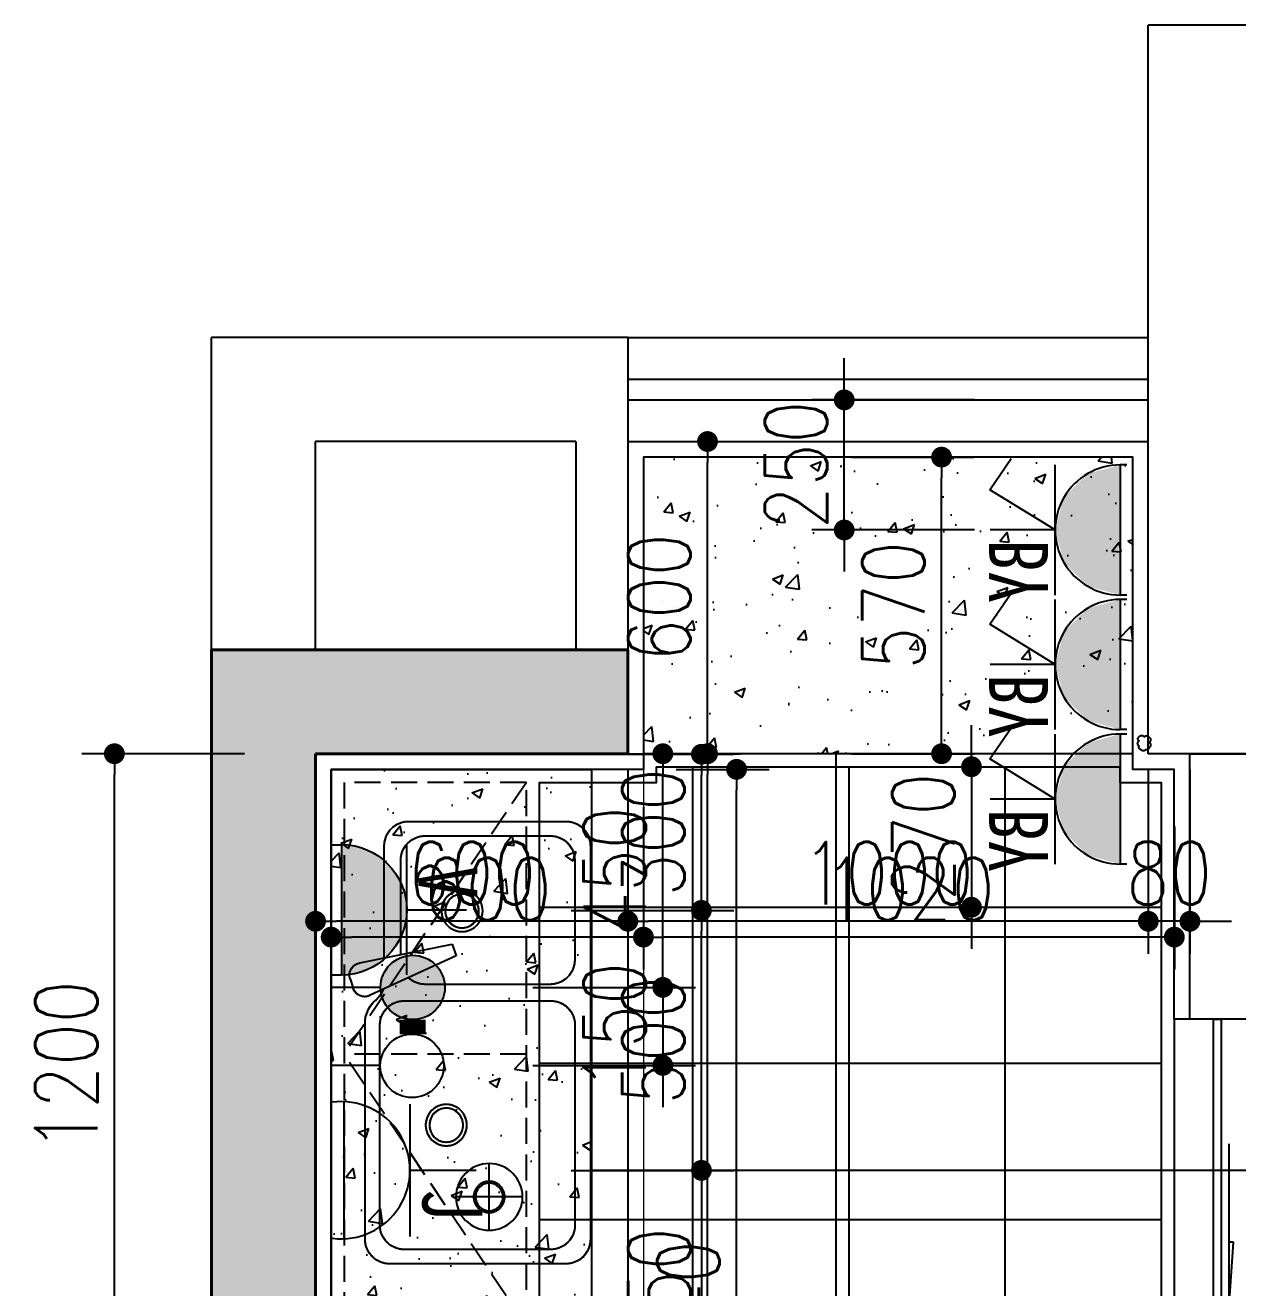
# Model space of a CAD drawing. Header units: inches. Extents: x -2597087 to 134135, y -662679 to 20000.
# Drawn here: x 5760 to 8090, y -33628 to -31202 of the extents above; entities that cross this region are included whole.
import ezdxf
from ezdxf.enums import TextEntityAlignment as Align

# ---------------------------------------------------------------- set-up
doc = ezdxf.new("R2010")
doc.units = ezdxf.units.IN
doc.header["$LTSCALE"] = 100
doc.header["$MEASUREMENT"] = 0
for name, pattern in [('$0$DASH', [0.35, 0.25, -0.1]), ('CENTER', [50.8, 31.75, -6.35, 6.35, -6.35]), ('DASH', [0.35, 0.25, -0.1])]:
    doc.linetypes.add(name, pattern=pattern)
doc.layers.get('0').update_dxf_attribs({"linetype": 'CONTINUOUS'})
doc.layers.get('Defpoints').update_dxf_attribs({"linetype": 'CONTINUOUS'})
for name, color, linetype in [('-04给水图层', 142, 'CENTER'), ('006地漏', 146, 'CONTINUOUS'), ('DOOR', 4, 'CONTINUOUS'), ('EQUIP-动力', 3, 'CONTINUOUS'), ('EQUIP-动力-DIM', 3, 'CONTINUOUS'), ('floor', 8, 'CONTINUOUS'), ('FUR-DIM', 3, 'CONTINUOUS'), ('PUB_HATCH', 8, 'CONTINUOUS'), ('RC', 1, 'CONTINUOUS'), ('RC-dim', 3, 'CONTINUOUS'), ('WALL', 7, 'CONTINUOUS'), ('wall-dim', 3, 'CONTINUOUS'), ('WALL-FSL', 1, 'CONTINUOUS'), ('WINDOW', 4, 'CONTINUOUS')]:
    doc.layers.add(name, color=color, linetype=linetype)
doc.layers.add('COLUMN', color=30, linetype='CONTINUOUS', lineweight=40)
doc.layers.add('KBF', color=1, linetype='CONTINUOUS', lineweight=0)
doc.styles.add('_TCH_LABEL', font='COMPLEX', dxfattribs={"bigfont": 'GBCBIG'})
doc.styles.get("Standard").update_dxf_attribs({"font": 'txt.shx', "width": 0.8, "bigfont": 'GBCBIG.shx'})
doc.styles.add('宋体', font='', dxfattribs={"width": 0.8})
doc.styles.get('宋体').set_extended_font_data('SimSun')
doc.dimstyles.new('50', dxfattribs={"dimscale": 50, "dimtxt": 2.4, "dimasz": 0.8, "dimexe": 1.25, "dimexo": 0.6, "dimgap": 0.65, "dimtad": 1, "dimdec": 0, "dimdsep": 46, "dimtxsty": 'Standard', "dimblk1": 'DOT', "dimblk2": 'DOT', "dimsah": 1, "dimcen": 2.5, "dimclrd": 3, "dimclre": 3, "dimclrt": 3, "dimadec": 0, "dimazin": 0, "dimtfac": 1, "dimtdec": 0, "dimtix": 1, "dimtmove": 2, "dimatfit": 0, "dimldrblk": 'DOT', "dimfxl": 5, "dimfxlon": 1, "dimarcsym": 0})
pattern_1 = [(50, (0, 0), (215.17805, -18.8256), [22.5, -247.5]), (355, (0, 0), (-41.6254, 225.6576), [18, -198]), (100.45144, (17.93, -1.57), (173.5527, 206.832), [19.122, -210.3426]), (46.1842, (0, 60), (320.1724, -49.6558), [33.75, -371.25]), (96.6356, (26.68, 55.86), (280.3986, 292.2356), [28.683, -315.514]), (351.1842, (0, 60), (280.3986, 292.2356), [27, -297]), (21, (30, 45), (179.0721, -120.7857), [22.5, -247.5]), (326, (30, 45), (72.9946, 217.545), [18, -198]), (71.45144, (44.92, 34.93), (252.0667, 96.7593), [19.122, -210.3426]), (37.5, (0, 0), (3.64796, 99.86816), [0, -195.6, 0, -201, 0, -198.75]), (7.5, (0, 0), (78.92086, 118.3235), [0, -114.6, 0, -191.1, 0, -75.75]), (327.5, (-66.9, 0), (160.14673, -6.76646), [0, -75, 0, -234, 0, -310.5]), (317.5, (-96.9, 0), (174.95585, 30.0315), [0, -97.5, 0, -155.4, 0, -220.5])]

# ---------------------------------------------------------------- blocks, each defined once
blk = doc.blocks.new('9#BZCcolumn')
at = {"layer": 'PUB_HATCH'}
blk.add_hatch(color=256, dxfattribs=at).paths.add_polyline_path([(262134.7, -25840.9), (262134.7, -23540.9), (261334.7, -23540.9), (261334.7, -23740.9), (261934.7, -23740.9), (261934.7, -25840.9)])
at = {"layer": 'COLUMN'}
for p, q in [((262134.7, -23540.9), (261334.7, -23540.9)), ((261334.7, -23540.9), (261334.7, -23740.9)), ((262134.7, -25840.9), (262134.7, -23540.9)), ((261334.7, -23740.9), (261934.7, -23740.9)), ((261934.7, -23740.9), (261934.7, -25840.9))]:
    blk.add_line(p, q, dxfattribs=at)
blk = doc.blocks.new('$DorLib2D$00000131')
at = {"color": 0, "linetype": 'Continuous'}
for p, q in [((0.15, 0.125), (0.2319, 0.1973)), ((0.2319, 0.1973), (0.2319, 0.125)), ((-0.5, 0.125), (-0.5, 0)), ((0.0192, 0.125), (-0.5, 0.125)), ((0.0192, 0), (0.0192, 0.125)), ((0.35, 0.125), (0.15, 0.125)), ((-0.5, 0), (0.0192, 0)), ((-0.024, 0), (0.5, 0)), ((-0.024, -0.125), (-0.024, 0)), ((0.5, 0), (0.5, -0.125)), ((-0.35, -0.125), (-0.15, -0.125)), ((-0.2319, -0.1973), (-0.2319, -0.125)), ((-0.15, -0.125), (-0.2319, -0.1973)), ((0.5, -0.125), (-0.024, -0.125))]:
    blk.add_line(p, q, dxfattribs=at)
blk = doc.blocks.new('H型-110324$0$$plan$00001606')
at = {"color": 1}
for p, q in [((549.1, 357), (549.1, -439.1)), ((83.3, 120), (269.9, 157.9)), ((269.9, 157.9), (277.4, 134.4)), ((277.4, 134.4), (104.2, 54.6)), ((63.3, 88), (69.4, 69))]:
    blk.add_line(p, q, dxfattribs=at)
for points in [[(132.4, 130), (132.4, 357, -0.414214), (181.9, 406.5), (499.6, 406.5, -0.414214), (549.1, 357), (549.1, -439.1, -0.414214), (499.6, -488.6), (143.3, -488.6, -0.414214), (93.8, -439.1), (93.8, -437)], [(165.8, 136.8), (165.8, 327.7, -0.414214), (215.3, 377.2), (468, 377.2, -0.414214), (517.5, 327.7), (517.5, 126.3, -0.414214), (468, 76.8), (215.3, 76.8, -0.190405), (181.4, 90.2)], [(93.8, 4.3, -0.185833), (115.1, 45), (120.3, 50.4, 0.108336), (130.1, 66.5, 0.108336)], [(232.7, 43.6), (468.6, 43.6, -0.414214), (518.1, -5.9), (518.1, -410.1, -0.414214), (468.6, -459.6), (173.1, -459.6, -0.414214), (123.6, -410.1), (123.6, -5.9)], [(123.6, -5.9, -0.414214), (173.1, 43.6), (232.7, 43.6)]]:
    blk.add_lwpolyline(points, format="xyb", dxfattribs=at)
blk.add_lwpolyline([(93.8, -437), (93.8, 4.3)], dxfattribs=at)
at = {"color": 8}
for centre, radius in [((289.7, 225.3), 41.8), ((289.7, 225.3), 34.2), ((257.8, -208), 41.8), ((257.8, -208), 34.2)]:
    blk.add_circle(centre, radius, dxfattribs=at)
at = {"color": 1}
for centre, start, end in [((86.8, 95.6), 98.3259, 197.7882), ((92.9, 76.6), 197.7882, 297.2505)]:
    blk.add_arc(centre, 24.7, start, end, dxfattribs=at)
blk = doc.blocks.new('_Dot')
at = {"color": 0, "linetype": 'ByBlock', "lineweight": -2}
blk.add_line((-0.5, 0), (-1, 0), dxfattribs=at)
at = {"color": 0, "linetype": 'ByBlock', "const_width": 0.5}
blk.add_lwpolyline([(-0.25, 0, 1), (0.25, 0, 1)], format="xyb", close=True, dxfattribs=at)
blk = doc.blocks.new('*D1183')
at = {"layer": 'Defpoints', "color": 0, "transparency": 16777216}
for p in [(6980.6, -32632.1), (7126.8, -32632.1), (6917.9, -34772.1)]:
    blk.add_point(p, dxfattribs=at)
at = {"layer": 'FUR-DIM', "color": 3, "lineweight": -2, "transparency": 16777216}
for p, q in [((7010.6, -32632.1), (7189.3, -32632.1)), ((7126.8, -34732.1), (7126.8, -32672.1)), ((6947.9, -34772.1), (7189.3, -34772.1))]:
    blk.add_line(p, q, dxfattribs=at)
at = {"layer": 'FUR-DIM', "color": 3, "lineweight": -2, "transparency": 16777216, "xscale": 40, "yscale": 40, "zscale": 40}
for p, rotation in [((7126.8, -32632.1), 90), ((7126.8, -34772.1), 270)]:
    blk.add_blockref('_Dot', p, dxfattribs=dict(at, rotation=rotation))
at = {"layer": 'FUR-DIM', "color": 3, "transparency": 16777216, "insert": (7034.3, -33702.1), "char_height": 120, "attachment_point": 5, "rotation": 90}
blk.add_mtext('2140', dxfattribs=at)
blk = doc.blocks.new('*D1165')
at = {"layer": 'Defpoints', "color": 0, "transparency": 16777216}
for p in [(6947.9, -32712.2), (7967.9, -32712.2), (6947.9, -32954.5)]:
    blk.add_point(p, dxfattribs=at)
at = {"layer": 'FUR-DIM', "color": 3, "lineweight": -2, "transparency": 16777216}
for p, q in [((6947.9, -32742.2), (6947.9, -33017)), ((7967.9, -32742.2), (7967.9, -33017)), ((7927.9, -32954.5), (6987.9, -32954.5))]:
    blk.add_line(p, q, dxfattribs=at)
at = {"layer": 'FUR-DIM', "color": 3, "lineweight": -2, "transparency": 16777216, "xscale": 40, "yscale": 40, "zscale": 40, "rotation": 180}
blk.add_blockref('_Dot', (6947.9, -32954.5), dxfattribs=at)
at = {"layer": 'FUR-DIM', "color": 3, "lineweight": -2, "transparency": 16777216, "xscale": 40, "yscale": 40, "zscale": 40}
blk.add_blockref('_Dot', (7967.9, -32954.5), dxfattribs=at)
at = {"layer": 'FUR-DIM', "color": 3, "transparency": 16777216, "insert": (7457.9, -32862), "char_height": 120, "attachment_point": 5}
blk.add_mtext('1020', dxfattribs=at)
blk = doc.blocks.new('*D1185')
at = {"layer": 'Defpoints', "color": 0, "transparency": 16777216}
for p in [(6347.9, -32632.1), (6947.9, -32632.1), (6347.9, -32954.5)]:
    blk.add_point(p, dxfattribs=at)
at = {"layer": 'FUR-DIM', "color": 3, "lineweight": -2, "transparency": 16777216}
for p, q in [((6347.9, -32704.5), (6347.9, -33017)), ((6947.9, -32704.5), (6947.9, -33017)), ((6907.9, -32954.5), (6387.9, -32954.5))]:
    blk.add_line(p, q, dxfattribs=at)
at = {"layer": 'FUR-DIM', "color": 3, "lineweight": -2, "transparency": 16777216, "xscale": 40, "yscale": 40, "zscale": 40, "rotation": 180}
blk.add_blockref('_Dot', (6347.9, -32954.5), dxfattribs=at)
at = {"layer": 'FUR-DIM', "color": 3, "lineweight": -2, "transparency": 16777216, "xscale": 40, "yscale": 40, "zscale": 40}
blk.add_blockref('_Dot', (6947.9, -32954.5), dxfattribs=at)
at = {"layer": 'FUR-DIM', "color": 3, "transparency": 16777216, "insert": (6647.9, -32862), "char_height": 120, "attachment_point": 5}
blk.add_mtext('600', dxfattribs=at)
blk = doc.blocks.new('42aaaa')
at = {"color": 8, "ltscale": 5}
for p, q in [((1589473, -152719.3), (1589473, -154859.3)), ((1589545, -152866.3), (1589545, -153622.6)), ((1589810.3, -153055.4), (1589803.1, -153077.8)), ((1589987.6, -153091.4), (1589810.3, -153055.4)), ((1589803.1, -153077.8), (1589967.7, -153153.5)), ((1590006.6, -153121.8), (1590000.8, -153139.9))]:
    blk.add_line(p, q, dxfattribs=at)
for points in [[(1589940.9, -153082), (1589940.9, -152866.3, 0.414214), (1589893.9, -152819.3), (1589592.1, -152819.3, 0.414214), (1589545, -152866.3), (1589545, -153622.6, 0.414214), (1589592.1, -153669.6), (1589930.6, -153669.6, 0.414214), (1589977.6, -153622.6), (1589977.6, -153620.6)], [(1589909.2, -153075.5), (1589909.2, -152894.1, 0.414214), (1589862.2, -152847.1), (1589622.1, -152847.1, 0.414214), (1589575, -152894.1), (1589575, -153085.5, 0.414214), (1589622.1, -153132.5), (1589862.2, -153132.5, 0.190405), (1589894.4, -153119.8)], [(1589977.6, -153201.3, 0.185833), (1589957.4, -153162.7), (1589952.4, -153157.6, -0.108336), (1589943.1, -153142.2, -0.108336)], [(1589845.6, -153164), (1589621.5, -153164, 0.414214), (1589574.5, -153211), (1589574.5, -153595, 0.414214), (1589621.5, -153642.1), (1589902.3, -153642.1, 0.414214), (1589949.3, -153595), (1589949.3, -153211)], [(1589949.3, -153211, 0.414214), (1589902.3, -153164), (1589845.6, -153164)]]:
    blk.add_lwpolyline(points, format="xyb", dxfattribs=at)
blk.add_lwpolyline([(1589977.6, -153620.6), (1589977.6, -153201.3)], dxfattribs=at)
for centre, radius in [((1589791.5, -152991.4), 39.7), ((1589791.5, -152991.4), 32.5), ((1589821.8, -153403), 39.7), ((1589821.8, -153403), 32.5)]:
    blk.add_circle(centre, radius, dxfattribs=at)
for centre, start, end in [((1589984.2, -153114.7), 342.2118, 81.6741), ((1589978.4, -153132.7), 242.7495, 342.2118)]:
    blk.add_arc(centre, 23.5, start, end, dxfattribs=at)
blk = doc.blocks.new('A$C1AF7744E')
at = {"layer": 'EQUIP-动力'}
for p, q in [((0, 127), (78.7, 254.2)), ((0, 127), (0, 254)), ((78.7, 254.2), (139.4, 213.1)), ((-127, 127), (127, 127)), ((127, 0), (-127, 0)), ((-127, -12.7), (-127, 0)), ((127, -12.7), (127, 0))]:
    blk.add_line(p, q, dxfattribs=at)
blk.add_arc((0, 0), 127, 360, 180, dxfattribs=at)
for points in [[(0, 127), (0, 127), (-63.5, 110), (63.5, 110)], [(-63.5, 110), (63.5, 110), (-110, 63.5), (110, 63.5)], [(-110, 63.5), (110, 63.5), (-127, 0), (127, 0)]]:
    blk.add_solid(points, dxfattribs=at)
at = {"layer": 'EQUIP-动力', "style": '_TCH_LABEL', "flags": 9}
blk.add_attdef('A', (0, 254), '', height=0.00508, rotation=180, dxfattribs=at)
blk = doc.blocks.new('A$C1D2B7A69')
at = {"layer": 'EQUIP-动力', "color": 2, "extrusion": (0, 0, -1), "xscale": 0.9842519685039371, "yscale": 0.9842519685039371, "zscale": -0.984251968503937, "rotation": 90}
blk.add_blockref('A$C1AF7744E', (0, 0), dxfattribs=at)
at = {"layer": 'EQUIP-动力', "style": '宋体', "width": 0.8}
blk.add_text('BY', height=113.26, rotation=269.9997, dxfattribs=at).set_placement((195.3, -79.3), align=Align.MIDDLE_CENTER)
blk = doc.blocks.new('A$C13D5077C')
at = {"layer": 'EQUIP-动力', "color": 7}
for points in [[(0, 262.5), (0, 135.5)], [(-127, 135.5), (127, 135.5)], [(-132.1, 8.5), (131.5, 8.5)]]:
    blk.add_lwpolyline(points, dxfattribs=at)
blk.add_lwpolyline([(130.5, -13.1, 1.142122), (-130.9, -14.4)], format="xyb", dxfattribs=at)
blk = doc.blocks.new('A$C7BBD3C68')
at = {"layer": 'EQUIP-动力', "color": 2, "rotation": 270}
blk.add_blockref('A$C13D5077C', (0, 0), dxfattribs=at)
at = {"layer": 'EQUIP-动力', "style": '宋体', "width": 0.8}
blk.add_text('J', height=115.1, rotation=270.0003, dxfattribs=at).set_placement((217.1, -65.8), align=Align.MIDDLE_CENTER)
blk = doc.blocks.new('*D1226')
at = {"layer": 'Defpoints', "color": 0, "transparency": 16777216}
for p in [(6624.9, -32603.1), (7059.3, -32603.1), (6624.9, -32903.2)]:
    blk.add_point(p, dxfattribs=at)
at = {"layer": 'EQUIP-动力-DIM', "color": 3, "lineweight": -2, "transparency": 16777216}
for p, q in [((6809.3, -32603.1), (7121.8, -32603.1)), ((7059.3, -32863.2), (7059.3, -32643.1)), ((6809.3, -32903.2), (7121.8, -32903.2))]:
    blk.add_line(p, q, dxfattribs=at)
at = {"layer": 'EQUIP-动力-DIM', "color": 3, "lineweight": -2, "transparency": 16777216, "xscale": 40, "yscale": 40, "zscale": 40}
for p, rotation in [((7059.3, -32603.1), 90), ((7059.3, -32903.2), 270)]:
    blk.add_blockref('_Dot', p, dxfattribs=dict(at, rotation=rotation))
at = {"layer": 'EQUIP-动力-DIM', "color": 3, "transparency": 16777216, "insert": (6966.8, -32753.2), "char_height": 120, "attachment_point": 5, "rotation": 90}
blk.add_mtext('300', dxfattribs=at)
blk = doc.blocks.new('*D1227')
at = {"layer": 'Defpoints', "color": 0, "transparency": 16777216}
for p in [(6606.8, -33402.8), (6606.8, -34203.1), (7059.3, -34203.1)]:
    blk.add_point(p, dxfattribs=at)
at = {"layer": 'EQUIP-动力-DIM', "color": 3, "lineweight": -2, "transparency": 16777216}
for p, q in [((6809.3, -33402.8), (7121.8, -33402.8)), ((7059.3, -33442.8), (7059.3, -34163.1)), ((6809.3, -34203.1), (7121.8, -34203.1))]:
    blk.add_line(p, q, dxfattribs=at)
at = {"layer": 'EQUIP-动力-DIM', "color": 3, "lineweight": -2, "transparency": 16777216, "xscale": 40, "yscale": 40, "zscale": 40}
for p, rotation in [((7059.3, -33402.8), 90), ((7059.3, -34203.1), 270)]:
    blk.add_blockref('_Dot', p, dxfattribs=dict(at, rotation=rotation))
at = {"layer": 'EQUIP-动力-DIM', "color": 3, "transparency": 16777216, "insert": (6966.8, -33803), "char_height": 120, "attachment_point": 5, "rotation": 90}
blk.add_mtext('800', dxfattribs=at)
blk = doc.blocks.new('*D1296')
at = {"layer": 'Defpoints', "color": 0, "transparency": 16777216}
for p in [(6767.9, -32602.1), (7071, -32602.1), (6767.9, -34752.1)]:
    blk.add_point(p, dxfattribs=at)
at = {"layer": 'wall-dim', "color": 3, "lineweight": -2, "transparency": 16777216}
for p, q in [((6797.9, -32602.1), (7133.5, -32602.1)), ((7071, -34712.1), (7071, -32642.1)), ((6797.9, -34752.1), (7133.5, -34752.1))]:
    blk.add_line(p, q, dxfattribs=at)
at = {"layer": 'wall-dim', "color": 3, "lineweight": -2, "transparency": 16777216, "xscale": 40, "yscale": 40, "zscale": 40}
for p, rotation in [((7071, -32602.1), 90), ((7071, -34752.1), 270)]:
    blk.add_blockref('_Dot', p, dxfattribs=dict(at, rotation=rotation))
at = {"layer": 'wall-dim', "color": 3, "transparency": 16777216, "insert": (6978.5, -33677.1), "char_height": 120, "attachment_point": 5, "rotation": 90}
blk.add_mtext('2150', dxfattribs=at)
blk = doc.blocks.new('*D1297')
at = {"layer": 'Defpoints', "color": 0, "transparency": 16777216}
for p in [(6917.9, -32002.1), (7071, -32002.1), (6917.9, -32602.1)]:
    blk.add_point(p, dxfattribs=at)
at = {"layer": 'wall-dim', "color": 3, "lineweight": -2, "transparency": 16777216}
for p, q in [((6947.9, -32002.1), (7133.5, -32002.1)), ((7071, -32562.1), (7071, -32042.1)), ((6947.9, -32602.1), (7133.5, -32602.1))]:
    blk.add_line(p, q, dxfattribs=at)
at = {"layer": 'wall-dim', "color": 3, "lineweight": -2, "transparency": 16777216, "xscale": 40, "yscale": 40, "zscale": 40}
for p, rotation in [((7071, -32002.1), 90), ((7071, -32602.1), 270)]:
    blk.add_blockref('_Dot', p, dxfattribs=dict(at, rotation=rotation))
at = {"layer": 'wall-dim', "color": 3, "transparency": 16777216, "insert": (6978.5, -32302.1), "char_height": 120, "attachment_point": 5, "rotation": 90}
blk.add_mtext('600', dxfattribs=at)
blk = doc.blocks.new('*D1298')
at = {"layer": 'Defpoints', "color": 0, "transparency": 16777216}
for p in [(7917.9, -32602.1), (7997.9, -32602.1), (7917.9, -32924.1)]:
    blk.add_point(p, dxfattribs=at)
at = {"layer": 'wall-dim', "color": 3, "lineweight": -2, "transparency": 16777216}
for p, q in [((7917.9, -32632.1), (7917.9, -32986.6)), ((7997.9, -32632.1), (7997.9, -32986.6)), ((7877.9, -32924.1), (7837.9, -32924.1)), ((7997.9, -32924.1), (7917.9, -32924.1)), ((8037.9, -32924.1), (8077.9, -32924.1))]:
    blk.add_line(p, q, dxfattribs=at)
at = {"layer": 'wall-dim', "color": 3, "lineweight": -2, "transparency": 16777216, "xscale": 40, "yscale": 40, "zscale": 40}
blk.add_blockref('_Dot', (7917.9, -32924.1), dxfattribs=at)
at = {"layer": 'wall-dim', "color": 3, "lineweight": -2, "transparency": 16777216, "xscale": 40, "yscale": 40, "zscale": 40, "rotation": 180}
blk.add_blockref('_Dot', (7997.9, -32924.1), dxfattribs=at)
at = {"layer": 'wall-dim', "color": 3, "transparency": 16777216, "insert": (7957.9, -32831.6), "char_height": 120, "attachment_point": 5}
blk.add_mtext('80', dxfattribs=at)
blk = doc.blocks.new('*D1299')
at = {"layer": 'Defpoints', "color": 0, "transparency": 16777216}
for p in [(6917.9, -32602.1), (7917.9, -32602.1), (6917.9, -32924.1)]:
    blk.add_point(p, dxfattribs=at)
at = {"layer": 'wall-dim', "color": 3, "lineweight": -2, "transparency": 16777216}
for p, q in [((6917.9, -32632.1), (6917.9, -32986.6)), ((7917.9, -32632.1), (7917.9, -32986.6)), ((7877.9, -32924.1), (6957.9, -32924.1))]:
    blk.add_line(p, q, dxfattribs=at)
at = {"layer": 'wall-dim', "color": 3, "lineweight": -2, "transparency": 16777216, "xscale": 40, "yscale": 40, "zscale": 40, "rotation": 180}
blk.add_blockref('_Dot', (6917.9, -32924.1), dxfattribs=at)
at = {"layer": 'wall-dim', "color": 3, "lineweight": -2, "transparency": 16777216, "xscale": 40, "yscale": 40, "zscale": 40}
blk.add_blockref('_Dot', (7917.9, -32924.1), dxfattribs=at)
at = {"layer": 'wall-dim', "color": 3, "transparency": 16777216, "insert": (7417.9, -32831.6), "char_height": 120, "attachment_point": 5}
blk.add_mtext('1000', dxfattribs=at)
blk = doc.blocks.new('*D1300')
at = {"layer": 'Defpoints', "color": 0, "transparency": 16777216}
for p in [(6317.9, -32602.1), (6917.9, -32602.1), (6317.9, -32924.1)]:
    blk.add_point(p, dxfattribs=at)
at = {"layer": 'wall-dim', "color": 3, "lineweight": -2, "transparency": 16777216}
for p, q in [((6317.9, -32632.1), (6317.9, -32986.6)), ((6917.9, -32632.1), (6917.9, -32986.6)), ((6877.9, -32924.1), (6357.9, -32924.1))]:
    blk.add_line(p, q, dxfattribs=at)
at = {"layer": 'wall-dim', "color": 3, "lineweight": -2, "transparency": 16777216, "xscale": 40, "yscale": 40, "zscale": 40, "rotation": 180}
blk.add_blockref('_Dot', (6317.9, -32924.1), dxfattribs=at)
at = {"layer": 'wall-dim', "color": 3, "lineweight": -2, "transparency": 16777216, "xscale": 40, "yscale": 40, "zscale": 40}
blk.add_blockref('_Dot', (6917.9, -32924.1), dxfattribs=at)
at = {"layer": 'wall-dim', "color": 3, "transparency": 16777216, "insert": (6617.9, -32831.6), "char_height": 120, "attachment_point": 5}
blk.add_mtext('600', dxfattribs=at)
blk = doc.blocks.new('*D1364')
at = {"layer": 'Defpoints', "color": 0, "transparency": 16777216}
for p in [(7317.9, -32032.1), (7520.7, -32032.1), (7317.9, -32602.1)]:
    blk.add_point(p, dxfattribs=at)
at = {"layer": 'floor', "color": 3, "lineweight": -2, "transparency": 16777216}
for p, q in [((7347.9, -32032.1), (7583.2, -32032.1)), ((7520.7, -32562.1), (7520.7, -32072.1)), ((7347.9, -32602.1), (7583.2, -32602.1))]:
    blk.add_line(p, q, dxfattribs=at)
at = {"layer": 'floor', "color": 3, "lineweight": -2, "transparency": 16777216, "xscale": 40, "yscale": 40, "zscale": 40}
for p, rotation in [((7520.7, -32032.1), 90), ((7520.7, -32602.1), 270)]:
    blk.add_blockref('_Dot', p, dxfattribs=dict(at, rotation=rotation))
at = {"layer": 'floor', "color": 3, "transparency": 16777216, "insert": (7428.2, -32317.1), "char_height": 120, "attachment_point": 5, "rotation": 90}
blk.add_mtext('570', dxfattribs=at)
blk = doc.blocks.new('safre2cdas')
at = {"linetype": 'ByBlock', "lineweight": -2}
h = blk.add_hatch(color=0, dxfattribs=at)
edge = h.paths.add_edge_path()
edge.add_ellipse((-141.7, 0), major_axis=(-88.6, 88.6), ratio=1, start_angle=135, end_angle=315, ccw=False)
edge.add_line((-141.7, -125.2), (-141.7, 125.2))
at = {"color": 0, "linetype": 'ByBlock', "lineweight": -2}
for p, q in [((-160.3, 125.2), (-141.7, 125.2)), ((-141.7, 125.2), (-141.7, -125.2)), ((-16.4, -125.2), (-16.4, 125.2)), ((-16.4, 0), (98.6, 0)), ((-160.3, -125.2), (-141.7, -125.2))]:
    blk.add_line(p, q, dxfattribs=at)
at = {"color": 0, "linetype": 'ByBlock', "lineweight": -2, "extrusion": (0, 0, -1)}
blk.add_ellipse((-141.7, 0), major_axis=(88.6, 88.6), ratio=1, start_param=-0.785398, end_param=2.356194, dxfattribs=at)
blk = doc.blocks.new('3223')
at = {"layer": 'EQUIP-动力', "xscale": -1, "rotation": 180}
blk.add_blockref('safre2cdas', (4540.1, -19426.7), dxfattribs=at)
at = {"layer": 'EQUIP-动力', "style": '宋体', "width": 0.8}
blk.add_text('V', height=113.3, rotation=269.9997, dxfattribs=at).set_placement((4602.7, -19480.1), align=Align.MIDDLE_CENTER)
blk = doc.blocks.new('*D1464')
at = {"layer": 'Defpoints', "color": 0, "transparency": 16777216}
for p in [(7333.7, -31922.1), (7613.9, -31922.1), (7613.9, -32172.1)]:
    blk.add_point(p, dxfattribs=at)
at = {"layer": 'EQUIP-动力-DIM', "color": 3, "lineweight": -2, "transparency": 16777216}
for p, q in [((7333.7, -31882.1), (7333.7, -31842.1)), ((7583.7, -31922.1), (7271.2, -31922.1)), ((7333.7, -32172.1), (7333.7, -31922.1)), ((7583.7, -32172.1), (7271.2, -32172.1)), ((7333.7, -32212.1), (7333.7, -32252.1))]:
    blk.add_line(p, q, dxfattribs=at)
at = {"layer": 'EQUIP-动力-DIM', "color": 3, "lineweight": -2, "transparency": 16777216, "xscale": 40, "yscale": 40, "zscale": 40}
for p, rotation in [((7333.7, -31922.1), 270), ((7333.7, -32172.1), 90)]:
    blk.add_blockref('_Dot', p, dxfattribs=dict(at, rotation=rotation))
at = {"layer": 'EQUIP-动力-DIM', "color": 3, "transparency": 16777216, "insert": (7241.2, -32047.1), "char_height": 120, "attachment_point": 5, "rotation": 90}
blk.add_mtext('250', dxfattribs=at)
blk = doc.blocks.new('*D1472')
at = {"layer": 'Defpoints', "color": 0, "transparency": 16777216}
for p in [(6624.9, -32903.2), (7059.3, -32903.2), (6589.8, -33402.8)]:
    blk.add_point(p, dxfattribs=at)
at = {"layer": 'EQUIP-动力-DIM', "color": 3, "lineweight": -2, "transparency": 16777216}
for p, q in [((6809.3, -32903.2), (7121.8, -32903.2)), ((7059.3, -33362.8), (7059.3, -32943.2)), ((6809.3, -33402.8), (7121.8, -33402.8))]:
    blk.add_line(p, q, dxfattribs=at)
at = {"layer": 'EQUIP-动力-DIM', "color": 3, "lineweight": -2, "transparency": 16777216, "xscale": 40, "yscale": 40, "zscale": 40}
for p, rotation in [((7059.3, -32903.2), 90), ((7059.3, -33402.8), 270)]:
    blk.add_blockref('_Dot', p, dxfattribs=dict(at, rotation=rotation))
at = {"layer": 'EQUIP-动力-DIM', "color": 3, "transparency": 16777216, "insert": (6966.8, -33153), "char_height": 120, "attachment_point": 5, "rotation": 90}
blk.add_mtext('500', dxfattribs=at)
blk = doc.blocks.new('A$C60315CA5')
at = {"layer": '-04给水图层', "linetype": 'Continuous'}
h = blk.add_hatch(color=250, dxfattribs=at)
edge = h.paths.add_edge_path()
edge.add_arc((64.1, 129.2), 29.7, 0, 360)
at = {"layer": '-04给水图层', "color": 4, "linetype": 'Continuous'}
for p, q in [((-11.2, 151.7), (-11.2, 108.4)), ((34.3, 129.2), (-11.2, 129.2)), ((-11.2, 34.7), (-11.2, 77.9)), ((34.2, 57.1), (-11.2, 57.1))]:
    blk.add_line(p, q, dxfattribs=at)
at = {"layer": '-04给水图层', "linetype": 'Continuous', "const_width": 24}
blk.add_lwpolyline([(64.1, 99.5), (64.1, 86)], dxfattribs=at)
at = {"layer": '-04给水图层', "color": 4, "linetype": 'Continuous'}
for centre, radius in [((64.1, 129.2), 29.7), ((63.5, 56.7), 29.3)]:
    blk.add_circle(centre, radius, dxfattribs=at)
blk = doc.blocks.new('5df5d5fd5f5dadsfsadfdsa')
at = {"layer": '-04给水图层', "color": 4, "linetype": 'ByBlock', "ltscale": 150}
blk.add_circle((7365.6, 17460), 64, dxfattribs=at)
at = {"layer": '-04给水图层', "color": 4, "ltscale": 150}
blk.add_circle((7365.6, 17460), 30, dxfattribs=at)
at = {"layer": '006地漏', "color": 8, "ltscale": 0.3}
for points in [[(7365.6, 17524), (7365.6, 17396)], [(7301.6, 17460), (7429.6, 17460)]]:
    blk.add_lwpolyline(points, dxfattribs=at)
at = {"layer": '006地漏', "ltscale": 0.3}
blk.add_circle((7365.6, 17460), 26.5, dxfattribs=at)
blk = doc.blocks.new('*D1547')
at = {"layer": '-04给水图层', "color": 3, "lineweight": -2, "transparency": 16777216}
for p, q in [((6181.4, -32602.1), (5868.9, -32602.1)), ((5931.4, -33762.1), (5931.4, -32642.1)), ((6181.4, -33802.1), (5868.9, -33802.1))]:
    blk.add_line(p, q, dxfattribs=at)
at = {"layer": 'Defpoints', "color": 0, "transparency": 16777216}
for p in [(5931.4, -32602.1), (6367.9, -32602.1), (6367.9, -33802.1)]:
    blk.add_point(p, dxfattribs=at)
at = {"layer": '-04给水图层', "color": 3, "lineweight": -2, "transparency": 16777216, "xscale": 40, "yscale": 40, "zscale": 40}
for p, rotation in [((5931.4, -32602.1), 90), ((5931.4, -33802.1), 270)]:
    blk.add_blockref('_Dot', p, dxfattribs=dict(at, rotation=rotation))
at = {"layer": '-04给水图层', "color": 3, "transparency": 16777216, "insert": (5838.9, -33202.1), "char_height": 120, "attachment_point": 5, "rotation": 90}
blk.add_mtext('1200', dxfattribs=at)
blk = doc.blocks.new('*D1548')
at = {"layer": '-04给水图层', "color": 3, "lineweight": -2, "transparency": 16777216}
for p, q in [((6735.1, -32602.1), (7047.6, -32602.1)), ((6985.1, -33011.1), (6985.1, -32642.1)), ((6735.1, -33051.1), (7047.6, -33051.1))]:
    blk.add_line(p, q, dxfattribs=at)
at = {"layer": 'Defpoints', "color": 0, "transparency": 16777216}
for p in [(6395.3, -32602.1), (6985.1, -32602.1), (6395.3, -33051.1)]:
    blk.add_point(p, dxfattribs=at)
at = {"layer": '-04给水图层', "color": 3, "lineweight": -2, "transparency": 16777216, "xscale": 40, "yscale": 40, "zscale": 40}
for p, rotation in [((6985.1, -32602.1), 90), ((6985.1, -33051.1), 270)]:
    blk.add_blockref('_Dot', p, dxfattribs=dict(at, rotation=rotation))
at = {"layer": '-04给水图层', "color": 3, "transparency": 16777216, "insert": (6892.6, -32826.6), "char_height": 120, "attachment_point": 5, "rotation": 90}
blk.add_mtext('450', dxfattribs=at)
blk = doc.blocks.new('*D1549')
at = {"layer": '-04给水图层', "color": 3, "lineweight": -2, "transparency": 16777216}
for p, q in [((6985.1, -33011.1), (6985.1, -32971.1)), ((6735.1, -33051.1), (7047.6, -33051.1)), ((6985.1, -33051.1), (6985.1, -33201.1)), ((6735.1, -33201.1), (7047.6, -33201.1)), ((6985.1, -33241.1), (6985.1, -33281.1))]:
    blk.add_line(p, q, dxfattribs=at)
at = {"layer": 'Defpoints', "color": 0, "transparency": 16777216}
for p in [(6395.3, -33051.1), (6395.1, -33201.1), (6985.1, -33201.1)]:
    blk.add_point(p, dxfattribs=at)
at = {"layer": '-04给水图层', "color": 3, "lineweight": -2, "transparency": 16777216, "xscale": 40, "yscale": 40, "zscale": 40}
for p, rotation in [((6985.1, -33051.1), 270), ((6985.1, -33201.1), 90)]:
    blk.add_blockref('_Dot', p, dxfattribs=dict(at, rotation=rotation))
at = {"layer": '-04给水图层', "color": 3, "transparency": 16777216, "insert": (6892.6, -33126.1), "char_height": 120, "attachment_point": 5, "rotation": 90}
blk.add_mtext('150', dxfattribs=at)
blk = doc.blocks.new('*D1580')
at = {"layer": 'Defpoints', "color": 0, "ltscale": 5, "transparency": 16777216}
for p in [(7517.1, -32627.1), (7517.1, -32897.1), (7578.2, -32897.1)]:
    blk.add_point(p, dxfattribs=at)
at = {"layer": 'RC-dim', "color": 3, "lineweight": -2, "ltscale": 5, "transparency": 16777216}
for p, q in [((7578.2, -32587.1), (7578.2, -32547.1)), ((7547.1, -32627.1), (7640.7, -32627.1)), ((7578.2, -32627.1), (7578.2, -32897.1)), ((7547.1, -32897.1), (7640.7, -32897.1)), ((7578.2, -32937.1), (7578.2, -32977.1))]:
    blk.add_line(p, q, dxfattribs=at)
at = {"layer": 'RC-dim', "color": 3, "lineweight": -2, "ltscale": 5, "transparency": 16777216, "xscale": 40, "yscale": 40, "zscale": 40}
for p, rotation in [((7578.2, -32627.1), 270), ((7578.2, -32897.1), 90)]:
    blk.add_blockref('_Dot', p, dxfattribs=dict(at, rotation=rotation))
at = {"layer": 'RC-dim', "color": 3, "ltscale": 5, "transparency": 16777216, "insert": (7485.7, -32762.1), "char_height": 120, "attachment_point": 5, "rotation": 90}
blk.add_mtext('270', dxfattribs=at)

msp = doc.modelspace()

# ---------------------------------------------------------------- hatches: boundary and pattern name
at = {"layer": 'floor'}
h = msp.add_hatch(dxfattribs=at)
h.set_pattern_fill('AR-CONC', color=256, scale=30)
h.set_pattern_definition(pattern_1)
h.paths.add_polyline_path([(6947.895, -32032.103), (7887.895, -32032.103), (7887.895, -32602.103), (6947.895, -32602.103)])
h = msp.add_hatch(dxfattribs=at)
h.set_pattern_fill('AR-CONC', color=256, scale=30)
h.set_pattern_definition(pattern_1)
h.paths.add_polyline_path([(6347.895, -32632.103), (6847.895, -32632.103), (6847.895, -34722.103), (6347.895, -34722.103)])
at = {"layer": 'RC'}
h = msp.add_hatch(dxfattribs=at)
h.set_pattern_fill('_USER', color=8, scale=300, double=1, pattern_type=0)
h.set_pattern_definition([(0, (7942.9, -35297.1), (0, 300), []), (90, (7942.9, -35297.1), (-300, 2e-14), [])])
h.paths.add_polyline_path([(6747.892, -33702.103), (6872.884, -33702.103), (6872.884, -34602.103), (6747.892, -34602.103), (6747.892, -34697.103), (6972.895, -34697.103), (6972.895, -35297.103), (7942.895, -35297.103), (7942.895, -32657.103), (7862.895, -32657.103), (7862.895, -32627.103), (6972.895, -32627.103), (6972.895, -32657.103), (6747.892, -32657.103)])

# ---------------------------------------------------------------- linework, layer by layer
at = {"layer": 'EQUIP-动力-DIM', "color": 1, "ltscale": 5}
msp.add_lwpolyline([(7900.04, -32569.662, -0.52056705), (7910.04, -32569.662, -0.52056705), (7919.445, -32570.256, -0.52056705), (7919.445, -32580.256, -0.52056705), (7919.445, -32590.256, -0.52056705), (7913.34, -32594.152, -0.52056705), (7903.34, -32594.152, -0.52056705), (7900.04, -32587.452, -0.52056705), (7900.04, -32577.452, -0.52056705)], format="xyb", close=True, dxfattribs=at)
at = {"layer": 'floor'}
for p, q in [((7317.895, -35322.103), (7317.895, -32602.103)), ((6847.895, -33402.103), (10817.895, -33402.103))]:
    msp.add_line(p, q, dxfattribs=at)
msp.add_lwpolyline([(6347.895, -32632.103), (6847.895, -32632.103), (6847.895, -34722.103), (6347.895, -34722.103)], close=True, dxfattribs=at)
at = {"layer": 'KBF', "color": 2}
msp.add_lwpolyline([(6947.895, -32632.103), (6947.895, -34722.103), (6827.895, -34722.103)], dxfattribs=at)
at = {"layer": 'RC', "color": 1, "linetype": '$0$DASH', "ltscale": 2}
for p, q in [((6722.895, -32657.103), (6372.895, -33179.603)), ((6722.893, -33179.603), (6372.528, -33179.603)), ((6722.892, -33702.103), (6372.894, -33179.603))]:
    msp.add_line(p, q, dxfattribs=at)
at = {"layer": 'RC', "color": 8}
msp.add_lwpolyline([(6747.892, -33702.103), (6747.892, -32657.103), (6972.895, -32657.103), (6972.895, -32627.103), (7862.895, -32627.103), (7862.895, -32657.103), (7942.895, -32657.103), (7942.895, -35297.103), (6972.895, -35297.103), (6972.895, -35197.103), (6972.895, -35197.103), (6972.895, -34697.103), (6747.892, -34697.103), (6747.892, -34602.103)], dxfattribs=at)
at = {"layer": 'RC', "color": 2, "linetype": '$0$DASH', "ltscale": 2}
msp.add_lwpolyline([(6372.895, -32657.103), (6372.895, -33702.103), (6722.892, -33702.103), (6722.892, -32657.103)], close=True, dxfattribs=at)
at = {"layer": 'RC'}
msp.add_lwpolyline([(8117.895, -33112.103), (7967.895, -33112.103), (7967.895, -34712.103), (8117.895, -34712.103)], close=True, dxfattribs=at)
at = {"layer": 'WALL'}
for p, q in [((7917.895, -32602.103), (7917.895, -31202.103)), ((8117.895, -31202.103), (7917.895, -31202.103)), ((6917.895, -31802.103), (6117.895, -31802.103)), ((6117.895, -32502.103), (6117.895, -31802.103)), ((6917.895, -31802.103), (6917.895, -32602.103)), ((6817.895, -32002.103), (6317.895, -32002.103)), ((6317.895, -32402.103), (6317.895, -32002.103)), ((6817.895, -32002.103), (6817.895, -32402.103)), ((6817.895, -32402.103), (6317.895, -32402.103)), ((6117.895, -35352.103), (6117.895, -32502.103)), ((6917.895, -32602.103), (6317.895, -32602.103)), ((6317.895, -35252.103), (6317.895, -32602.103)), ((8567.895, -32602.103), (7917.895, -32602.103)), ((7997.895, -33112.103), (7997.895, -32602.103)), ((7997.895, -32602.103), (8117.895, -32602.103)), ((8117.895, -33112.103), (7997.895, -33112.103))]:
    msp.add_line(p, q, dxfattribs=at)
at = {"layer": 'WALL-FSL'}
msp.add_lwpolyline([(7997.895, -33112.103), (7967.895, -33112.103), (7967.895, -32632.103), (7887.895, -32632.103), (7887.895, -32032.103), (6947.895, -32032.103), (6947.895, -32632.103), (6347.895, -32632.103), (6347.895, -34722.103), (6947.895, -34722.103), (6947.895, -35222.103), (6947.895, -35222.103), (6947.895, -35322.103), (7967.895, -35322.103), (7967.895, -34712.103), (7997.895, -34712.103)], dxfattribs=at)
at = {"layer": 'WINDOW'}
for p, q in [((6917.895, -31802.103), (7917.895, -31802.103)), ((6917.895, -31882.103), (7917.895, -31882.103)), ((6917.895, -31922.103), (7917.895, -31922.103)), ((6917.895, -32002.103), (7917.895, -32002.103)), ((7887.895, -32602.103), (6947.895, -32602.103))]:
    msp.add_line(p, q, dxfattribs=at)

# ---------------------------------------------------------------- block references
at = {"layer": '-04给水图层', "xscale": -1}
msp.add_blockref('42aaaa', (1596390.859, 120087.209), dxfattribs=at)
at = {"layer": '-04给水图层', "ltscale": 150, "xscale": 2.08, "yscale": 2.08, "zscale": 2.08}
msp.add_blockref('A$C60315CA5', (6371.231, -33319.913), dxfattribs=at)
at = {"layer": '-04给水图层', "linetype": 'ByBlock', "ltscale": 150, "xscale": -1, "rotation": 270}
msp.add_blockref('5df5d5fd5f5dadsfsadfdsa', (-10808.46, -40819.452), dxfattribs=at)
at = {"xscale": -1, "rotation": 180}
msp.add_blockref('3223', (1969.456, -52328.802), dxfattribs=at)
at = {"layer": 'COLUMN', "xscale": -1}
msp.add_blockref('9#BZCcolumn', (268252.61, -8861.246), dxfattribs=at)
at = {"layer": 'DOOR', "xscale": 1600, "yscale": -120, "zscale": -1600, "rotation": 270}
msp.add_blockref('$DorLib2D$00000131', (8057.895, -33912.103), dxfattribs=at)
at = {"layer": 'EQUIP-动力', "xscale": -1}
msp.add_blockref('42aaaa', (1596390.859, 120087.209), dxfattribs=at)
at = {"layer": 'EQUIP-动力', "color": 2, "xscale": -1}
for p in [(7863.92, -32172.103), (7863.92, -32430.678), (7863.92, -32689.253)]:
    msp.add_blockref('A$C1D2B7A69', p, dxfattribs=at)
at = {"layer": 'EQUIP-动力', "color": 2}
msp.add_blockref('A$C7BBD3C68', (6363.82, -33402.819), dxfattribs=at)
at = {"layer": 'KBF', "linetype": 'DASH', "extrusion": (0, 0, -1), "xscale": -0.9500000029802322, "yscale": 0.9500000029802322, "zscale": -0.9500000029802322}
msp.add_blockref('H型-110324$0$$plan$00001606', (-6324.154, -33118.235), dxfattribs=at)

# ---------------------------------------------------------------- dimensions: what is measured, and where the dimension line sits
at = {"layer": '-04给水图层'}
for base, p1, p2, picture, middle in [((5931.408, -32602.103), (6367.902, -33802.103), (6367.902, -32602.103), '*D1547', (5838.908, -33202.103)), ((6985.066, -32602.103), (6395.284, -33051.084), (6395.284, -32602.103), '*D1548', (6892.566, -32826.593)), ((6985.066, -33201.084), (6395.284, -33051.084), (6395.11, -33201.084), '*D1549', (6892.566, -33126.084))]:
    dim = msp.add_linear_dim(base=base, p1=p1, p2=p2, angle=90, dimstyle='50', override={"dimrnd": 5}, dxfattribs=at)
    dim.commit()
    dim.dimension.update_dxf_attribs({"geometry": picture, "text_midpoint": middle})
at = {"layer": 'EQUIP-动力-DIM'}
for base, p1, p2, picture, middle in [((7333.686, -31922.103), (7613.907, -32172.103), (7613.907, -31922.103), '*D1464', (7241.186, -32047.103)), ((7059.29, -32603.103), (6624.867, -32903.203), (6624.867, -32603.103), '*D1226', (6966.79, -32753.153)), ((7059.29, -32903.203), (6589.803, -33402.819), (6624.867, -32903.203), '*D1472', (6966.79, -33153.011)), ((7059.292, -34203.114), (6606.799, -33402.819), (6606.799, -34203.114), '*D1227', (6966.792, -33802.967))]:
    dim = msp.add_linear_dim(base=base, p1=p1, p2=p2, angle=90, dimstyle='50', dxfattribs=at)
    dim.commit()
    dim.dimension.update_dxf_attribs({"geometry": picture, "text_midpoint": middle})
at = {"layer": 'floor'}
dim = msp.add_linear_dim(base=(7520.743, -32032.103), p1=(7317.895, -32602.103), p2=(7317.895, -32032.103), angle=90, dimstyle='50', override={"dimarcsym": 2}, dxfattribs=at)
dim.commit()
dim.dimension.update_dxf_attribs({"geometry": '*D1364', "text_midpoint": (7428.243, -32317.103)})
at = {"layer": 'FUR-DIM'}
for base, p1, p2, angle, picture, middle in [((6347.895, -32954.545), (6947.895, -32632.103), (6347.895, -32632.103), 180, '*D1185', (6647.895, -32862.045)), ((7126.801, -32632.103), (6917.895, -34772.103), (6980.551, -32632.103), 90, '*D1183', (7034.301, -33702.103)), ((6947.895, -32954.545), (7967.895, -32712.237), (6947.895, -32712.237), 180, '*D1165', (7457.895, -32862.045))]:
    dim = msp.add_linear_dim(base=base, p1=p1, p2=p2, angle=angle, dimstyle='50', dxfattribs=at)
    dim.commit()
    dim.dimension.update_dxf_attribs({"geometry": picture, "text_midpoint": middle})
at = {"layer": 'RC-dim', "ltscale": 5}
dim = msp.add_linear_dim(base=(7578.213, -32897.103), p1=(7517.063, -32627.103), p2=(7517.063, -32897.103), angle=90, dimstyle='50', override={"dimfxl": 4, "dimarcsym": 2}, dxfattribs=at)
dim.commit()
dim.dimension.update_dxf_attribs({"geometry": '*D1580', "text_midpoint": (7485.713, -32762.103)})
at = {"layer": 'wall-dim'}
for base, p1, p2, angle, picture, middle in [((7070.972, -32002.103), (6917.895, -32602.103), (6917.895, -32002.103), 90, '*D1297', (6978.472, -32302.103)), ((7070.972, -32602.103), (6767.895, -34752.103), (6767.895, -32602.103), 90, '*D1296', (6978.472, -33677.103)), ((6317.895, -32924.078), (6917.895, -32602.103), (6317.895, -32602.103), 180, '*D1300', (6617.895, -32831.578)), ((6917.895, -32924.078), (7917.895, -32602.103), (6917.895, -32602.103), 180, '*D1299', (7417.895, -32831.578)), ((7917.895, -32924.078), (7997.895, -32602.103), (7917.895, -32602.103), 180, '*D1298', (7957.895, -32831.578))]:
    dim = msp.add_linear_dim(base=base, p1=p1, p2=p2, angle=angle, dimstyle='50', override={"dimfxl": 250, "dimarcsym": 2}, dxfattribs=at)
    dim.commit()
    dim.dimension.update_dxf_attribs({"geometry": picture, "text_midpoint": middle})

doc.saveas('drawing.dxf')
